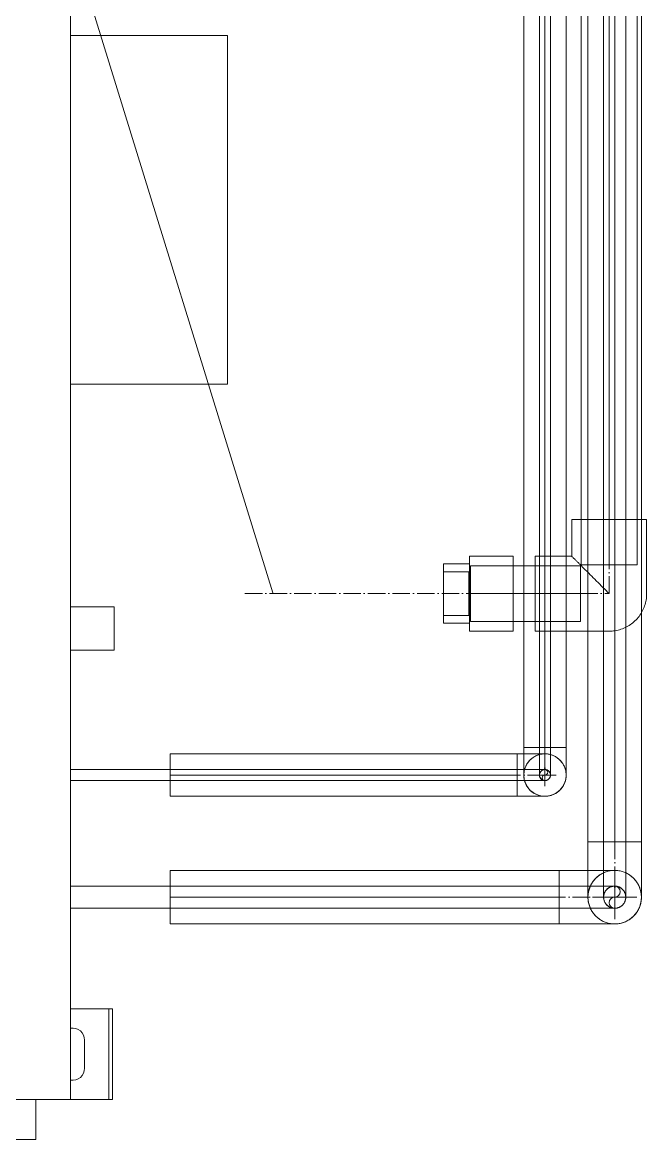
# Model space of a CAD drawing. Header units: millimetres. Extents: x -88595 to 880822, y -1054509 to -148035.
# Drawn here: x 399111 to 399469, y -280634 to -279993 of the extents above; entities that cross this region are included whole.
import ezdxf

# ---------------------------------------------------------------- set-up
doc = ezdxf.new("R2010")
doc.units = ezdxf.units.MM
doc.linetypes.add('$7$ADSK_Осевая', pattern=[14, 10, -2, 0, -2])
doc.linetypes.add('$9$ADSK_Осевая', pattern=[14, 10, -2, 0, -2])
for name, color, linetype, lineweight in [('Аннотация', 7, 'Continuous', 20), ('Изоляция', 7, 'Continuous', 18), ('Оборудование', 7, 'Continuous', 18), ('Трубопровод', 7, 'Continuous', 18), ('Трубопроводы', 7, 'Continuous', 18)]:
    doc.layers.add(name, color=color, linetype=linetype, lineweight=lineweight)

# ---------------------------------------------------------------- blocks, each defined once
blk = doc.blocks.new('$0$ADSK_Канальный блок кондиционера1 - AD162MJERAB-3266614-В_Координация_3 этаж ОВ3')
at = {"layer": 'Оборудование', "color": 150, "true_color": 0x0080ff}
for p, q in [((375, -697), (375, 0)), ((375, 0), (375, -697)), ((465, -87), (375, -87)), ((375, -87), (375, -287)), ((375, -287), (375, -87)), ((375, -87), (465, -87)), ((465, -287), (465, -87)), ((465, -87), (465, -287)), ((375, -287), (465, -287)), ((465, -287), (375, -287)), ((400, -414.5), (375, -414.5)), ((375, -414.5), (375, -439.5)), ((375, -414.5), (375, -439.5)), ((400, -439.5), (400, -414.5)), ((400, -439.5), (400, -414.5)), ((375, -439.5), (400, -439.5)), ((375, -507.83), (375, -514.18)), ((375, -507.83), (375, -514.18)), ((432, -507.83), (375, -507.83)), ((432, -514.18), (432, -507.83)), ((432, -514.18), (432, -507.83)), ((375, -514.18), (432, -514.18)), ((432, -574.65), (375, -574.65)), ((375, -574.65), (375, -587.35)), ((375, -574.65), (375, -587.35)), ((432, -587.35), (432, -574.65)), ((432, -587.35), (432, -574.65)), ((375, -587.35), (432, -587.35)), ((375, -645), (397, -645)), ((396, -645), (375, -645)), ((375, -645), (375, -656.07)), ((375, -656.07), (375, -645)), ((396, -645), (397, -645)), ((399, -645), (397, -645)), ((399, -645), (397, -645)), ((397, -645), (397, -697)), ((399, -697), (399, -645)), ((399, -645), (399, -697)), ((383, -679), (383, -663)), ((383, -663), (383, -679)), ((375, -685.93), (375, -697)), ((375, -697), (375, -685.93)), ((375, -697), (-375, -697)), ((-375, -697), (375, -697)), ((355, -697), (-305, -697)), ((-305, -697), (355, -697)), ((355, -720), (355, -697)), ((355, -697), (355, -720)), ((375, -697), (396, -697)), ((397, -697), (375, -697)), ((397, -697), (396, -697)), ((397, -697), (399, -697)), ((397, -697), (399, -697)), ((355, -720), (-305, -720)), ((-305, -720), (355, -720))]:
    blk.add_line(p, q, dxfattribs=at)
for centre, start, end in [((376, -663), 0, 98.21321), ((376, -663), 0, 98.21321), ((376, -679), 261.78679, 0), ((376, -679), 261.78679, 0)]:
    blk.add_arc(centre, 7, start, end, dxfattribs=at)
blk = doc.blocks.new('$0$ADSK_МедьПайка_Отвод-гнутая труба - Отвод _гнутая труба_-V45-В_Координация_3 этаж ОВ3')
at = {"layer": 'Трубопроводы', "color": 190, "true_color": 0x8000ff}
for p, q in [((-18139.68, -17339.33), (-18139.68, -17342.5)), ((-18139.68, -17342.5), (-18139.68, -17345.68))]:
    blk.add_line(p, q, dxfattribs=at)
at = {"layer": 'Трубопроводы', "color": 190, "true_color": 0x8000ff, "flags": 128}
for points in [[(-18139.68, -17339.33), (-18139.04, -17339.33), (-18138.41, -17339.33), (-18137.78, -17339.33), (-18137.15, -17339.33), (-18136.52, -17339.33), (-18135.9, -17339.33), (-18135.29, -17339.33), (-18134.68, -17339.33), (-18134.08, -17339.33), (-18133.5, -17339.33), (-18132.92, -17339.33), (-18132.35, -17339.33), (-18131.79, -17339.33), (-18131.24, -17339.33), (-18130.71, -17339.33), (-18130.2, -17339.33), (-18129.7, -17339.33), (-18129.21, -17339.33), (-18128.74, -17339.33), (-18128.29, -17339.33), (-18127.86, -17339.33), (-18127.44, -17339.33), (-18127.05, -17339.33), (-18126.67, -17339.33), (-18126.32, -17339.33), (-18125.99, -17339.33), (-18125.68, -17339.33), (-18125.39, -17339.33), (-18125.12, -17339.33), (-18124.88, -17339.33), (-18124.66, -17339.33), (-18124.47, -17339.33), (-18124.3, -17339.33), (-18124.15, -17339.33), (-18124.03, -17339.33), (-18123.94, -17339.33), (-18123.87, -17339.33), (-18123.82, -17339.33), (-18123.8, -17339.33)], [(-18126.98, -17342.5), (-18126.97, -17342.38), (-18126.97, -17342.25), (-18126.95, -17342.12), (-18126.94, -17342), (-18126.91, -17341.87), (-18126.89, -17341.75), (-18126.85, -17341.63), (-18126.82, -17341.51), (-18126.77, -17341.39), (-18126.73, -17341.27), (-18126.67, -17341.15), (-18126.62, -17341.04), (-18126.56, -17340.93), (-18126.49, -17340.82), (-18126.42, -17340.71), (-18126.35, -17340.61), (-18126.27, -17340.51), (-18126.19, -17340.41), (-18126.1, -17340.32), (-18126.01, -17340.23), (-18125.92, -17340.14), (-18125.83, -17340.06), (-18125.73, -17339.98), (-18125.62, -17339.9), (-18125.52, -17339.83), (-18125.41, -17339.77), (-18125.3, -17339.7), (-18125.19, -17339.65), (-18125.07, -17339.59), (-18124.95, -17339.55), (-18124.83, -17339.5), (-18124.71, -17339.46), (-18124.59, -17339.43), (-18124.47, -17339.4), (-18124.34, -17339.38), (-18124.22, -17339.36), (-18124.09, -17339.34), (-18123.96, -17339.33), (-18123.84, -17339.33), (-18123.8, -17339.33)], [(-18123.8, -17345.68), (-18123.93, -17345.68), (-18124.06, -17345.67), (-18124.18, -17345.66), (-18124.31, -17345.64), (-18124.43, -17345.62), (-18124.56, -17345.59), (-18124.68, -17345.56), (-18124.8, -17345.52), (-18124.92, -17345.48), (-18125.04, -17345.43), (-18125.15, -17345.38), (-18125.27, -17345.32), (-18125.38, -17345.26), (-18125.49, -17345.19), (-18125.59, -17345.12), (-18125.7, -17345.05), (-18125.8, -17344.97), (-18125.9, -17344.89), (-18125.99, -17344.81), (-18126.08, -17344.72), (-18126.17, -17344.62), (-18126.25, -17344.53), (-18126.33, -17344.43), (-18126.4, -17344.33), (-18126.47, -17344.22), (-18126.54, -17344.11), (-18126.6, -17344), (-18126.66, -17343.89), (-18126.71, -17343.77), (-18126.76, -17343.65), (-18126.81, -17343.54), (-18126.84, -17343.41), (-18126.88, -17343.29), (-18126.91, -17343.17), (-18126.93, -17343.04), (-18126.95, -17342.92), (-18126.96, -17342.79), (-18126.97, -17342.67), (-18126.98, -17342.54), (-18126.98, -17342.5)], [(-18123.8, -17339.33), (-18123.68, -17339.33), (-18123.55, -17339.34), (-18123.42, -17339.35), (-18123.3, -17339.37), (-18123.17, -17339.39), (-18123.05, -17339.42), (-18122.92, -17339.45), (-18122.8, -17339.49), (-18122.68, -17339.53), (-18122.57, -17339.58), (-18122.45, -17339.63), (-18122.34, -17339.69), (-18122.22, -17339.75), (-18122.12, -17339.81), (-18122.01, -17339.88), (-18121.91, -17339.96), (-18121.81, -17340.04), (-18121.71, -17340.12), (-18121.61, -17340.2), (-18121.52, -17340.29), (-18121.44, -17340.39), (-18121.36, -17340.48), (-18121.28, -17340.58), (-18121.2, -17340.68), (-18121.13, -17340.79), (-18121.06, -17340.9), (-18121, -17341.01), (-18120.94, -17341.12), (-18120.89, -17341.24), (-18120.84, -17341.35), (-18120.8, -17341.47), (-18120.76, -17341.59), (-18120.73, -17341.72), (-18120.7, -17341.84), (-18120.67, -17341.96), (-18120.65, -17342.09), (-18120.64, -17342.22), (-18120.63, -17342.34), (-18120.63, -17342.47), (-18120.63, -17342.5)], [(-18120.63, -17342.5), (-18120.63, -17342.63), (-18120.64, -17342.76), (-18120.65, -17342.88), (-18120.67, -17343.01), (-18120.69, -17343.14), (-18120.72, -17343.26), (-18120.75, -17343.38), (-18120.79, -17343.5), (-18120.83, -17343.62), (-18120.88, -17343.74), (-18120.93, -17343.86), (-18120.99, -17343.97), (-18121.05, -17344.08), (-18121.11, -17344.19), (-18121.18, -17344.3), (-18121.26, -17344.4), (-18121.33, -17344.5), (-18121.42, -17344.6), (-18121.5, -17344.69), (-18121.59, -17344.78), (-18121.68, -17344.87), (-18121.78, -17344.95), (-18121.88, -17345.03), (-18121.98, -17345.11), (-18122.09, -17345.18), (-18122.19, -17345.24), (-18122.31, -17345.3), (-18122.42, -17345.36), (-18122.53, -17345.42), (-18122.65, -17345.46), (-18122.77, -17345.51), (-18122.89, -17345.55), (-18123.01, -17345.58), (-18123.14, -17345.61), (-18123.26, -17345.63), (-18123.39, -17345.65), (-18123.51, -17345.67), (-18123.64, -17345.68), (-18123.77, -17345.68), (-18123.8, -17345.68)], [(-18123.8, -17345.68), (-18123.81, -17345.68), (-18123.85, -17345.68), (-18123.92, -17345.68), (-18124, -17345.68), (-18124.12, -17345.68), (-18124.26, -17345.68), (-18124.42, -17345.68), (-18124.61, -17345.68), (-18124.82, -17345.68), (-18125.06, -17345.68), (-18125.31, -17345.68), (-18125.6, -17345.68), (-18125.9, -17345.68), (-18126.23, -17345.68), (-18126.57, -17345.68), (-18126.94, -17345.68), (-18127.33, -17345.68), (-18127.74, -17345.68), (-18128.17, -17345.68), (-18128.62, -17345.68), (-18129.08, -17345.68), (-18129.56, -17345.68), (-18130.06, -17345.68), (-18130.57, -17345.68), (-18131.1, -17345.68), (-18131.64, -17345.68), (-18132.19, -17345.68), (-18132.76, -17345.68), (-18133.34, -17345.68), (-18133.92, -17345.68), (-18134.52, -17345.68), (-18135.13, -17345.68), (-18135.74, -17345.68), (-18136.36, -17345.68), (-18136.98, -17345.68), (-18137.61, -17345.68), (-18138.24, -17345.68), (-18138.87, -17345.68), (-18139.51, -17345.68), (-18139.68, -17345.68)]]:
    blk.add_lwpolyline(points, dxfattribs=at)
at = {"layer": 'Трубопроводы', "color": 190, "true_color": 0x8000ff}
for radius, start, end in [(3.18, 0, 180), (3.17, 180, 0)]:
    blk.add_arc((-18123.8, -17342.5), radius, start, end, dxfattribs=at)
blk = doc.blocks.new('$0$ADSK_МедьПайка_Отвод-гнутая труба - Отвод _гнутая труба_-V46-В_Координация_3 этаж ОВ3')
at = {"layer": 'Трубопроводы', "color": 134, "true_color": 0x00a6a6}
for p, q in [((-18115.55, -17406.15), (-18115.55, -17412.5)), ((-18115.55, -17412.5), (-18115.55, -17418.85))]:
    blk.add_line(p, q, dxfattribs=at)
at = {"layer": 'Трубопроводы', "color": 134, "true_color": 0x00a6a6, "flags": 128}
for points in [[(-18115.55, -17406.15), (-18114.28, -17406.15), (-18113.01, -17406.15), (-18111.75, -17406.15), (-18110.49, -17406.15), (-18109.24, -17406.15), (-18108.01, -17406.15), (-18106.78, -17406.15), (-18105.56, -17406.15), (-18104.37, -17406.15), (-18103.19, -17406.15), (-18102.03, -17406.15), (-18100.89, -17406.15), (-18099.78, -17406.15), (-18098.69, -17406.15), (-18097.62, -17406.15), (-18096.59, -17406.15), (-18095.59, -17406.15), (-18094.62, -17406.15), (-18093.68, -17406.15), (-18092.78, -17406.15), (-18091.91, -17406.15), (-18091.08, -17406.15), (-18090.29, -17406.15), (-18089.54, -17406.15), (-18088.84, -17406.15), (-18088.17, -17406.15), (-18087.55, -17406.15), (-18086.97, -17406.15), (-18086.44, -17406.15), (-18085.96, -17406.15), (-18085.52, -17406.15), (-18085.14, -17406.15), (-18084.8, -17406.15), (-18084.5, -17406.15), (-18084.26, -17406.15), (-18084.07, -17406.15), (-18083.93, -17406.15), (-18083.84, -17406.15), (-18083.8, -17406.15)], [(-18090.15, -17412.5), (-18090.15, -17412.25), (-18090.13, -17412), (-18090.11, -17411.74), (-18090.07, -17411.49), (-18090.03, -17411.24), (-18089.97, -17410.99), (-18089.9, -17410.75), (-18089.83, -17410.51), (-18089.75, -17410.27), (-18089.65, -17410.03), (-18089.55, -17409.8), (-18089.43, -17409.57), (-18089.31, -17409.35), (-18089.18, -17409.13), (-18089.04, -17408.92), (-18088.9, -17408.71), (-18088.74, -17408.51), (-18088.58, -17408.32), (-18088.4, -17408.13), (-18088.23, -17407.95), (-18088.04, -17407.78), (-18087.85, -17407.61), (-18087.65, -17407.45), (-18087.44, -17407.3), (-18087.23, -17407.16), (-18087.02, -17407.03), (-18086.8, -17406.9), (-18086.57, -17406.79), (-18086.34, -17406.68), (-18086.1, -17406.59), (-18085.86, -17406.5), (-18085.62, -17406.42), (-18085.38, -17406.35), (-18085.13, -17406.29), (-18084.88, -17406.25), (-18084.63, -17406.21), (-18084.38, -17406.18), (-18084.12, -17406.16), (-18083.87, -17406.15), (-18083.8, -17406.15)], [(-18083.8, -17406.15), (-18083.55, -17406.16), (-18083.29, -17406.17), (-18083.04, -17406.2), (-18082.79, -17406.24), (-18082.54, -17406.28), (-18082.29, -17406.34), (-18082.05, -17406.4), (-18081.8, -17406.48), (-18081.57, -17406.56), (-18081.33, -17406.66), (-18081.1, -17406.76), (-18080.87, -17406.87), (-18080.65, -17406.99), (-18080.43, -17407.12), (-18080.22, -17407.26), (-18080.01, -17407.41), (-18079.81, -17407.57), (-18079.62, -17407.73), (-18079.43, -17407.9), (-18079.25, -17408.08), (-18079.07, -17408.27), (-18078.91, -17408.46), (-18078.75, -17408.66), (-18078.6, -17408.86), (-18078.46, -17409.07), (-18078.33, -17409.29), (-18078.2, -17409.51), (-18078.09, -17409.74), (-18077.98, -17409.97), (-18077.88, -17410.2), (-18077.8, -17410.44), (-18077.72, -17410.68), (-18077.65, -17410.93), (-18077.59, -17411.18), (-18077.54, -17411.42), (-18077.51, -17411.68), (-18077.48, -17411.93), (-18077.46, -17412.18), (-18077.45, -17412.44), (-18077.45, -17412.5)], [(-18083.8, -17418.85), (-18084.06, -17418.85), (-18084.31, -17418.83), (-18084.56, -17418.81), (-18084.81, -17418.77), (-18085.06, -17418.73), (-18085.31, -17418.67), (-18085.56, -17418.61), (-18085.8, -17418.53), (-18086.04, -17418.45), (-18086.27, -17418.35), (-18086.51, -17418.25), (-18086.73, -17418.14), (-18086.96, -17418.01), (-18087.18, -17417.88), (-18087.39, -17417.75), (-18087.59, -17417.6), (-18087.79, -17417.44), (-18087.99, -17417.28), (-18088.18, -17417.11), (-18088.36, -17416.93), (-18088.53, -17416.74), (-18088.7, -17416.55), (-18088.85, -17416.35), (-18089, -17416.15), (-18089.15, -17415.94), (-18089.28, -17415.72), (-18089.4, -17415.5), (-18089.52, -17415.27), (-18089.62, -17415.04), (-18089.72, -17414.81), (-18089.81, -17414.57), (-18089.89, -17414.32), (-18089.95, -17414.08), (-18090.01, -17413.83), (-18090.06, -17413.58), (-18090.1, -17413.33), (-18090.13, -17413.08), (-18090.14, -17412.83), (-18090.15, -17412.57), (-18090.15, -17412.5)], [(-18077.45, -17412.5), (-18077.46, -17412.76), (-18077.47, -17413.01), (-18077.5, -17413.26), (-18077.53, -17413.52), (-18077.58, -17413.77), (-18077.63, -17414.01), (-18077.7, -17414.26), (-18077.77, -17414.5), (-18077.86, -17414.74), (-18077.95, -17414.98), (-18078.06, -17415.21), (-18078.17, -17415.44), (-18078.29, -17415.66), (-18078.42, -17415.88), (-18078.56, -17416.09), (-18078.71, -17416.3), (-18078.86, -17416.5), (-18079.03, -17416.69), (-18079.2, -17416.88), (-18079.38, -17417.06), (-18079.56, -17417.23), (-18079.76, -17417.4), (-18079.96, -17417.56), (-18080.16, -17417.71), (-18080.37, -17417.85), (-18080.59, -17417.98), (-18080.81, -17418.1), (-18081.04, -17418.22), (-18081.27, -17418.33), (-18081.5, -17418.42), (-18081.74, -17418.51), (-18081.98, -17418.59), (-18082.23, -17418.66), (-18082.47, -17418.71), (-18082.72, -17418.76), (-18082.97, -17418.8), (-18083.23, -17418.83), (-18083.48, -17418.85), (-18083.73, -17418.85), (-18083.8, -17418.85)], [(-18083.8, -17418.85), (-18083.83, -17418.85), (-18083.9, -17418.85), (-18084.03, -17418.85), (-18084.21, -17418.85), (-18084.44, -17418.85), (-18084.71, -17418.85), (-18085.04, -17418.85), (-18085.41, -17418.85), (-18085.84, -17418.85), (-18086.31, -17418.85), (-18086.83, -17418.85), (-18087.39, -17418.85), (-18088, -17418.85), (-18088.65, -17418.85), (-18089.35, -17418.85), (-18090.09, -17418.85), (-18090.86, -17418.85), (-18091.68, -17418.85), (-18092.54, -17418.85), (-18093.43, -17418.85), (-18094.36, -17418.85), (-18095.32, -17418.85), (-18096.32, -17418.85), (-18097.34, -17418.85), (-18098.4, -17418.85), (-18099.48, -17418.85), (-18100.59, -17418.85), (-18101.72, -17418.85), (-18102.87, -17418.85), (-18104.05, -17418.85), (-18105.24, -17418.85), (-18106.45, -17418.85), (-18107.67, -17418.85), (-18108.91, -17418.85), (-18110.16, -17418.85), (-18111.41, -17418.85), (-18112.67, -17418.85), (-18113.94, -17418.85), (-18115.21, -17418.85), (-18115.55, -17418.85)]]:
    blk.add_lwpolyline(points, dxfattribs=at)
at = {"layer": 'Трубопроводы', "color": 134, "true_color": 0x00a6a6}
for start, end in [(0, 180), (180, 0)]:
    blk.add_arc((-18083.8, -17412.5), 6.35, start, end, dxfattribs=at)
blk = doc.blocks.new('$0$ADSK_МедьПайка_Отвод-гнутая труба - Отвод _гнутая труба_-V43-В_Координация_3 этаж ОВ3')
at = {"layer": 'Трубопроводы', "color": 190, "true_color": 0x8000ff}
for p, q in [((-21523.8, -17326.63), (-21526.98, -17326.63)), ((-21520.63, -17326.63), (-21523.8, -17326.63))]:
    blk.add_line(p, q, dxfattribs=at)
at = {"layer": 'Трубопроводы', "color": 190, "true_color": 0x8000ff, "flags": 128}
for points in [[(-21526.98, -17326.63), (-21526.98, -17327.26), (-21526.98, -17327.9), (-21526.98, -17328.53), (-21526.98, -17329.16), (-21526.98, -17329.78), (-21526.98, -17330.4), (-21526.98, -17331.02), (-21526.98, -17331.62), (-21526.98, -17332.22), (-21526.98, -17332.81), (-21526.98, -17333.39), (-21526.98, -17333.96), (-21526.98, -17334.52), (-21526.98, -17335.06), (-21526.98, -17335.59), (-21526.98, -17336.11), (-21526.98, -17336.61), (-21526.98, -17337.1), (-21526.98, -17337.57), (-21526.98, -17338.02), (-21526.98, -17338.45), (-21526.98, -17338.86), (-21526.98, -17339.26), (-21526.98, -17339.63), (-21526.98, -17339.99), (-21526.98, -17340.32), (-21526.98, -17340.63), (-21526.98, -17340.92), (-21526.98, -17341.18), (-21526.98, -17341.43), (-21526.98, -17341.64), (-21526.98, -17341.84), (-21526.98, -17342.01), (-21526.98, -17342.15), (-21526.98, -17342.27), (-21526.98, -17342.37), (-21526.98, -17342.44), (-21526.98, -17342.48), (-21526.98, -17342.5)], [(-21520.63, -17342.5), (-21520.63, -17342.49), (-21520.63, -17342.45), (-21520.63, -17342.39), (-21520.63, -17342.3), (-21520.63, -17342.19), (-21520.63, -17342.05), (-21520.63, -17341.89), (-21520.63, -17341.7), (-21520.63, -17341.49), (-21520.63, -17341.25), (-21520.63, -17340.99), (-21520.63, -17340.71), (-21520.63, -17340.41), (-21520.63, -17340.08), (-21520.63, -17339.73), (-21520.63, -17339.36), (-21520.63, -17338.97), (-21520.63, -17338.56), (-21520.63, -17338.14), (-21520.63, -17337.69), (-21520.63, -17337.23), (-21520.63, -17336.74), (-21520.63, -17336.25), (-21520.63, -17335.73), (-21520.63, -17335.21), (-21520.63, -17334.67), (-21520.63, -17334.11), (-21520.63, -17333.55), (-21520.63, -17332.97), (-21520.63, -17332.38), (-21520.63, -17331.79), (-21520.63, -17331.18), (-21520.63, -17330.57), (-21520.63, -17329.95), (-21520.63, -17329.33), (-21520.63, -17328.7), (-21520.63, -17328.07), (-21520.63, -17327.44), (-21520.63, -17326.8), (-21520.63, -17326.63)]]:
    blk.add_lwpolyline(points, dxfattribs=at)
at = {"layer": 'Трубопроводы', "color": 190, "true_color": 0x8000ff}
for radius, start, end in [(3.17, 90, 270), (3.18, 270, 90)]:
    blk.add_arc((-21523.8, -17342.5), radius, start, end, dxfattribs=at)
blk = doc.blocks.new('$0$ADSK_МедьПайка_Отвод-гнутая труба - Отвод _гнутая труба_-V42-В_Координация_3 этаж ОВ3')
at = {"layer": 'Трубопроводы', "color": 134, "true_color": 0x00a6a6}
for p, q in [((-21483.8, -17380.75), (-21490.15, -17380.75)), ((-21477.45, -17380.75), (-21483.8, -17380.75))]:
    blk.add_line(p, q, dxfattribs=at)
at = {"layer": 'Трубопроводы', "color": 134, "true_color": 0x00a6a6, "flags": 128}
for points in [[(-21490.15, -17380.75), (-21490.15, -17382.02), (-21490.15, -17383.29), (-21490.15, -17384.56), (-21490.15, -17385.81), (-21490.15, -17387.06), (-21490.15, -17388.3), (-21490.15, -17389.53), (-21490.15, -17390.74), (-21490.15, -17391.94), (-21490.15, -17393.12), (-21490.15, -17394.28), (-21490.15, -17395.42), (-21490.15, -17396.53), (-21490.15, -17397.62), (-21490.15, -17398.68), (-21490.15, -17399.72), (-21490.15, -17400.72), (-21490.15, -17401.69), (-21490.15, -17402.63), (-21490.15, -17403.53), (-21490.15, -17404.4), (-21490.15, -17405.23), (-21490.15, -17406.01), (-21490.15, -17406.76), (-21490.15, -17407.47), (-21490.15, -17408.14), (-21490.15, -17408.76), (-21490.15, -17409.33), (-21490.15, -17409.86), (-21490.15, -17410.35), (-21490.15, -17410.78), (-21490.15, -17411.17), (-21490.15, -17411.51), (-21490.15, -17411.8), (-21490.15, -17412.04), (-21490.15, -17412.23), (-21490.15, -17412.37), (-21490.15, -17412.46), (-21490.15, -17412.5)], [(-21477.45, -17412.5), (-21477.45, -17412.48), (-21477.45, -17412.4), (-21477.45, -17412.28), (-21477.45, -17412.1), (-21477.45, -17411.87), (-21477.45, -17411.59), (-21477.45, -17411.27), (-21477.45, -17410.89), (-21477.45, -17410.47), (-21477.45, -17410), (-21477.45, -17409.48), (-21477.45, -17408.92), (-21477.45, -17408.31), (-21477.45, -17407.65), (-21477.45, -17406.96), (-21477.45, -17406.22), (-21477.45, -17405.44), (-21477.45, -17404.62), (-21477.45, -17403.77), (-21477.45, -17402.87), (-21477.45, -17401.95), (-21477.45, -17400.98), (-21477.45, -17399.99), (-21477.45, -17398.96), (-21477.45, -17397.91), (-21477.45, -17396.83), (-21477.45, -17395.72), (-21477.45, -17394.59), (-21477.45, -17393.43), (-21477.45, -17392.26), (-21477.45, -17391.07), (-21477.45, -17389.86), (-21477.45, -17388.63), (-21477.45, -17387.4), (-21477.45, -17386.15), (-21477.45, -17384.9), (-21477.45, -17383.63), (-21477.45, -17382.37), (-21477.45, -17381.1), (-21477.45, -17380.75)]]:
    blk.add_lwpolyline(points, dxfattribs=at)
at = {"layer": 'Трубопроводы', "color": 134, "true_color": 0x00a6a6}
for start, end in [(90, 270), (270, 90)]:
    blk.add_arc((-21483.8, -17412.5), 6.35, start, end, dxfattribs=at)
blk = doc.blocks.new('$0$ADSK_Полипропилен_Отвод - Универсальный-3258870-В_Координация_3 этаж ОВ3')
at = {"layer": 'Трубопроводы', "color": 24, "true_color": 0xa52900}
for p, q in [((-21.5, 42.5), (-21.5, 21.5)), ((21.5, 42.5), (-21.5, 42.5)), ((21.5, 42.5), (-21.5, 42.5)), ((-16, 42.5), (-16, 16.5)), ((-16, 42.5), (0, 42.5)), ((0, 42.5), (16, 42.5)), ((16, 16.5), (16, 42.5)), ((21.5, 0), (21.5, 42.5)), ((-21.5, 21.5), (-42.5, 21.5)), ((-42.5, 21.5), (-42.5, -21.5)), ((-42.5, 21.5), (-42.5, -21.5)), ((-16.5, 16), (-42.5, 16)), ((-42.5, 0), (-42.5, 16)), ((-16.5, 16), (-16.5, 0)), ((0, 16.5), (-16, 16.5)), ((16, 16.5), (0, 16.5)), ((-16.5, 0), (-16.5, -16)), ((-42.5, -16), (-42.5, 0)), ((-42.5, -16), (-16.5, -16)), ((-42.5, -21.5), (0, -21.5))]:
    blk.add_line(p, q, dxfattribs=at)
at = {"layer": 'Трубопроводы', "color": 24, "true_color": 0xa52900, "flags": 128}
blk.add_lwpolyline([(0, -21.5), (0.86, -21.48), (1.72, -21.43), (2.57, -21.35), (3.43, -21.23), (4.27, -21.07), (5.11, -20.88), (5.94, -20.66), (6.76, -20.41), (7.57, -20.12), (8.37, -19.8), (9.16, -19.45), (9.93, -19.07), (10.68, -18.66), (11.42, -18.22), (12.14, -17.74), (12.84, -17.25), (13.52, -16.72), (14.18, -16.16), (14.81, -15.58), (15.42, -14.98), (16.01, -14.35), (16.57, -13.7), (17.11, -13.03), (17.61, -12.33), (18.09, -11.62), (18.54, -10.88), (18.96, -10.13), (19.35, -9.37), (19.71, -8.59), (20.04, -7.79), (20.33, -6.98), (20.6, -6.16), (20.83, -5.34), (21.02, -4.5), (21.19, -3.65), (21.32, -2.8), (21.41, -1.95), (21.47, -1.09), (21.5, -0.23), (21.5, 0)], dxfattribs=at)
at = {"layer": 'Трубопроводы', "color": 24, "true_color": 0xa52900}
for points, knots in [([(0, 0), (-1.21, 1.2), (-3.62, 3.62), (-6.6, 6.6), (-8.93, 8.92), (-10.63, 10.63), (-12.01, 12.02), (-13.09, 13.09), (-13.88, 13.88), (-14.65, 14.65), (-15.4, 15.4), (-16.12, 16.12), (-16.81, 16.81), (-17.47, 17.48), (-18.11, 18.11), (-18.7, 18.7), (-19.24, 19.24), (-19.74, 19.74), (-20.34, 20.34), (-20.95, 20.94), (-21.37, 21.39), (-21.49, 21.5), (-21.5, 21.5)], [0, 0, 0, 0, 0.125, 0.25, 0.3125, 0.375, 0.4375, 0.46875, 0.5, 0.53125, 0.5625, 0.59375, 0.625, 0.65625, 0.6875, 0.71875, 0.75, 0.78125, 0.8125, 0.875, 0.9375, 1, 1, 1, 1]), ([(-21.5, 21.5), (-21.49, 21.5), (-21.37, 21.39), (-20.95, 20.94), (-20.34, 20.34), (-19.74, 19.74), (-19.24, 19.24), (-18.7, 18.7), (-18.11, 18.11), (-17.47, 17.48), (-16.81, 16.81), (-16.12, 16.12), (-15.4, 15.4), (-14.65, 14.65), (-13.88, 13.88), (-13.09, 13.09), (-12.01, 12.02), (-10.63, 10.63), (-8.93, 8.92), (-6.6, 6.6), (-3.62, 3.62), (-1.21, 1.2), (0, 0)], [0, 0, 0, 0, 0.0625, 0.125, 0.1875, 0.21875, 0.25, 0.28125, 0.3125, 0.34375, 0.375, 0.40625, 0.4375, 0.46875, 0.5, 0.53125, 0.5625, 0.625, 0.6875, 0.75, 0.875, 1, 1, 1, 1])]:
    blk.add_open_spline(points, degree=3, knots=knots, dxfattribs=at)

msp = doc.modelspace()

# ---------------------------------------------------------------- linework, layer by layer
at = {"layer": 'Аннотация'}
msp.add_line((399254.3, -280320.31), (398790.53, -278817.19), dxfattribs=at)
at = {"layer": 'Изоляция', "color": 190, "true_color": 0x8000ff}
for p, q in [((399398.25, -279610.9), (399398.25, -280408.83)), ((399422.6, -280408.83), (399422.6, -279612.49)), ((399398.25, -280408.83), (399422.6, -280408.83)), ((399394.55, -280412.53), (399195.43, -280412.53)), ((399195.43, -280412.53), (399195.43, -280436.88)), ((399394.55, -280436.88), (399394.55, -280412.53)), ((399195.43, -280436.88), (399394.55, -280436.88))]:
    msp.add_line(p, q, dxfattribs=at)
at = {"layer": 'Изоляция', "color": 134, "true_color": 0x00a6a6}
for p, q in [((399435.08, -279695.33), (399435.08, -280462.95)), ((399465.78, -280462.95), (399465.78, -279696.92)), ((399435.08, -280462.95), (399465.78, -280462.95)), ((399418.68, -280479.35), (399195.43, -280479.35)), ((399195.43, -280479.35), (399195.43, -280510.05)), ((399418.68, -280510.05), (399418.68, -280479.35)), ((399195.43, -280510.05), (399418.68, -280510.05))]:
    msp.add_line(p, q, dxfattribs=at)
at = {"layer": 'Изоляция', "color": 190, "true_color": 0x8000ff, "flags": 128}
for points in [[(399398.25, -280408.83), (399398.25, -280409.46), (399398.25, -280410.1), (399398.25, -280410.73), (399398.25, -280411.36), (399398.25, -280411.98), (399398.25, -280412.6), (399398.25, -280413.22), (399398.25, -280413.82), (399398.25, -280414.42), (399398.25, -280415.01), (399398.25, -280415.59), (399398.25, -280416.16), (399398.25, -280416.72), (399398.25, -280417.26), (399398.25, -280417.79), (399398.25, -280418.31), (399398.25, -280418.81), (399398.25, -280419.3), (399398.25, -280419.77), (399398.25, -280420.22), (399398.25, -280420.65), (399398.25, -280421.07), (399398.25, -280421.46), (399398.25, -280421.83), (399398.25, -280422.19), (399398.25, -280422.52), (399398.25, -280422.83), (399398.25, -280423.12), (399398.25, -280423.38), (399398.25, -280423.63), (399398.25, -280423.84), (399398.25, -280424.04), (399398.25, -280424.21), (399398.25, -280424.35), (399398.25, -280424.47), (399398.25, -280424.57), (399398.25, -280424.64), (399398.25, -280424.68), (399398.25, -280424.7)], [(399422.6, -280424.7), (399422.6, -280424.69), (399422.6, -280424.65), (399422.6, -280424.59), (399422.6, -280424.5), (399422.6, -280424.39), (399422.6, -280424.25), (399422.6, -280424.09), (399422.6, -280423.9), (399422.6, -280423.69), (399422.6, -280423.45), (399422.6, -280423.19), (399422.6, -280422.91), (399422.6, -280422.61), (399422.6, -280422.28), (399422.6, -280421.93), (399422.6, -280421.56), (399422.6, -280421.17), (399422.6, -280420.76), (399422.6, -280420.34), (399422.6, -280419.89), (399422.6, -280419.43), (399422.6, -280418.94), (399422.6, -280418.45), (399422.6, -280417.93), (399422.6, -280417.41), (399422.6, -280416.87), (399422.6, -280416.31), (399422.6, -280415.75), (399422.6, -280415.17), (399422.6, -280414.58), (399422.6, -280413.99), (399422.6, -280413.38), (399422.6, -280412.77), (399422.6, -280412.15), (399422.6, -280411.53), (399422.6, -280410.9), (399422.6, -280410.27), (399422.6, -280409.64), (399422.6, -280409), (399422.6, -280408.83)], [(399394.55, -280412.53), (399395.19, -280412.53), (399395.82, -280412.53), (399396.45, -280412.53), (399397.08, -280412.53), (399397.71, -280412.53), (399398.33, -280412.53), (399398.94, -280412.53), (399399.55, -280412.53), (399400.14, -280412.53), (399400.73, -280412.53), (399401.31, -280412.53), (399401.88, -280412.53), (399402.44, -280412.53), (399402.98, -280412.53), (399403.52, -280412.53), (399404.03, -280412.53), (399404.53, -280412.53), (399405.02, -280412.53), (399405.49, -280412.53), (399405.94, -280412.53), (399406.37, -280412.53), (399406.79, -280412.53), (399407.18, -280412.53), (399407.56, -280412.53), (399407.91, -280412.53), (399408.24, -280412.53), (399408.55, -280412.53), (399408.84, -280412.53), (399409.11, -280412.53), (399409.35, -280412.53), (399409.57, -280412.53), (399409.76, -280412.53), (399409.93, -280412.53), (399410.08, -280412.53), (399410.2, -280412.53), (399410.29, -280412.53), (399410.36, -280412.53), (399410.41, -280412.53), (399410.43, -280412.53)], [(399398.25, -280424.7), (399398.26, -280424.22), (399398.29, -280423.73), (399398.34, -280423.25), (399398.41, -280422.77), (399398.49, -280422.29), (399398.6, -280421.81), (399398.73, -280421.34), (399398.87, -280420.88), (399399.03, -280420.42), (399399.21, -280419.96), (399399.41, -280419.52), (399399.63, -280419.08), (399399.86, -280418.66), (399400.11, -280418.24), (399400.38, -280417.83), (399400.66, -280417.43), (399400.96, -280417.05), (399401.27, -280416.68), (399401.6, -280416.32), (399401.94, -280415.97), (399402.3, -280415.64), (399402.67, -280415.32), (399403.05, -280415.02), (399403.44, -280414.73), (399403.85, -280414.46), (399404.26, -280414.21), (399404.69, -280413.97), (399405.12, -280413.75), (399405.56, -280413.54), (399406.02, -280413.36), (399406.47, -280413.19), (399406.94, -280413.04), (399407.41, -280412.91), (399407.88, -280412.8), (399408.36, -280412.71), (399408.84, -280412.63), (399409.32, -280412.58), (399409.81, -280412.55), (399410.3, -280412.53), (399410.43, -280412.53)], [(399410.43, -280412.53), (399410.91, -280412.54), (399411.4, -280412.57), (399411.88, -280412.62), (399412.37, -280412.69), (399412.85, -280412.77), (399413.32, -280412.88), (399413.79, -280413), (399414.26, -280413.15), (399414.72, -280413.31), (399415.17, -280413.49), (399415.61, -280413.69), (399416.05, -280413.91), (399416.48, -280414.14), (399416.89, -280414.39), (399417.3, -280414.66), (399417.7, -280414.94), (399418.08, -280415.24), (399418.45, -280415.55), (399418.81, -280415.88), (399419.16, -280416.22), (399419.49, -280416.58), (399419.81, -280416.95), (399420.11, -280417.33), (399420.4, -280417.72), (399420.67, -280418.13), (399420.93, -280418.54), (399421.16, -280418.97), (399421.39, -280419.4), (399421.59, -280419.84), (399421.77, -280420.29), (399421.94, -280420.75), (399422.09, -280421.21), (399422.22, -280421.68), (399422.33, -280422.16), (399422.42, -280422.64), (399422.5, -280423.12), (399422.55, -280423.6), (399422.59, -280424.09), (399422.6, -280424.57), (399422.6, -280424.7)], [(399410.43, -280436.88), (399409.94, -280436.87), (399409.45, -280436.84), (399408.97, -280436.79), (399408.49, -280436.72), (399408.01, -280436.64), (399407.53, -280436.53), (399407.06, -280436.41), (399406.6, -280436.26), (399406.14, -280436.1), (399405.69, -280435.92), (399405.24, -280435.72), (399404.8, -280435.5), (399404.38, -280435.27), (399403.96, -280435.02), (399403.55, -280434.75), (399403.16, -280434.47), (399402.77, -280434.17), (399402.4, -280433.86), (399402.04, -280433.53), (399401.69, -280433.19), (399401.36, -280432.83), (399401.04, -280432.46), (399400.74, -280432.08), (399400.45, -280431.69), (399400.18, -280431.28), (399399.93, -280430.87), (399399.69, -280430.44), (399399.47, -280430.01), (399399.26, -280429.57), (399399.08, -280429.12), (399398.91, -280428.66), (399398.76, -280428.2), (399398.63, -280427.73), (399398.52, -280427.25), (399398.43, -280426.77), (399398.36, -280426.29), (399398.3, -280425.81), (399398.27, -280425.32), (399398.25, -280424.84), (399398.25, -280424.7)], [(399422.6, -280424.7), (399422.59, -280425.19), (399422.56, -280425.68), (399422.51, -280426.16), (399422.45, -280426.64), (399422.36, -280427.12), (399422.25, -280427.6), (399422.13, -280428.07), (399421.98, -280428.53), (399421.82, -280428.99), (399421.64, -280429.45), (399421.44, -280429.89), (399421.23, -280430.33), (399420.99, -280430.75), (399420.74, -280431.17), (399420.48, -280431.58), (399420.19, -280431.98), (399419.89, -280432.36), (399419.58, -280432.73), (399419.25, -280433.09), (399418.91, -280433.44), (399418.55, -280433.77), (399418.18, -280434.09), (399417.8, -280434.39), (399417.41, -280434.68), (399417.01, -280434.95), (399416.59, -280435.2), (399416.17, -280435.44), (399415.73, -280435.66), (399415.29, -280435.87), (399414.84, -280436.05), (399414.38, -280436.22), (399413.92, -280436.37), (399413.45, -280436.5), (399412.97, -280436.61), (399412.5, -280436.7), (399412.01, -280436.78), (399411.53, -280436.83), (399411.05, -280436.86), (399410.56, -280436.88), (399410.43, -280436.88)], [(399410.43, -280436.88), (399410.41, -280436.88), (399410.38, -280436.88), (399410.31, -280436.88), (399410.22, -280436.88), (399410.11, -280436.88), (399409.97, -280436.88), (399409.81, -280436.88), (399409.62, -280436.88), (399409.41, -280436.88), (399409.17, -280436.88), (399408.91, -280436.88), (399408.63, -280436.88), (399408.33, -280436.88), (399408, -280436.88), (399407.65, -280436.88), (399407.29, -280436.88), (399406.9, -280436.88), (399406.49, -280436.88), (399406.06, -280436.88), (399405.61, -280436.88), (399405.15, -280436.88), (399404.67, -280436.88), (399404.17, -280436.88), (399403.66, -280436.88), (399403.13, -280436.88), (399402.59, -280436.88), (399402.03, -280436.88), (399401.47, -280436.88), (399400.89, -280436.88), (399400.3, -280436.88), (399399.71, -280436.88), (399399.1, -280436.88), (399398.49, -280436.88), (399397.87, -280436.88), (399397.25, -280436.88), (399396.62, -280436.88), (399395.99, -280436.88), (399395.36, -280436.88), (399394.72, -280436.88), (399394.55, -280436.88)]]:
    msp.add_lwpolyline(points, dxfattribs=at)
at = {"layer": 'Изоляция', "color": 134, "true_color": 0x00a6a6, "flags": 128}
for points in [[(399435.08, -280462.95), (399435.08, -280464.22), (399435.08, -280465.49), (399435.08, -280466.76), (399435.08, -280468.01), (399435.08, -280469.26), (399435.08, -280470.5), (399435.08, -280471.73), (399435.08, -280472.94), (399435.08, -280474.14), (399435.08, -280475.32), (399435.08, -280476.48), (399435.08, -280477.62), (399435.08, -280478.73), (399435.08, -280479.82), (399435.08, -280480.88), (399435.08, -280481.92), (399435.08, -280482.92), (399435.08, -280483.89), (399435.08, -280484.83), (399435.08, -280485.73), (399435.08, -280486.6), (399435.08, -280487.43), (399435.08, -280488.22), (399435.08, -280488.96), (399435.08, -280489.67), (399435.08, -280490.34), (399435.08, -280490.96), (399435.08, -280491.53), (399435.08, -280492.06), (399435.08, -280492.55), (399435.08, -280492.98), (399435.08, -280493.37), (399435.08, -280493.71), (399435.08, -280494), (399435.08, -280494.24), (399435.08, -280494.43), (399435.08, -280494.57), (399435.08, -280494.66), (399435.08, -280494.7)], [(399465.78, -280494.7), (399465.78, -280494.68), (399465.78, -280494.6), (399465.78, -280494.48), (399465.78, -280494.3), (399465.78, -280494.07), (399465.78, -280493.79), (399465.78, -280493.47), (399465.78, -280493.09), (399465.78, -280492.67), (399465.78, -280492.2), (399465.78, -280491.68), (399465.78, -280491.12), (399465.78, -280490.51), (399465.78, -280489.86), (399465.78, -280489.16), (399465.78, -280488.42), (399465.78, -280487.64), (399465.78, -280486.82), (399465.78, -280485.97), (399465.78, -280485.08), (399465.78, -280484.15), (399465.78, -280483.18), (399465.78, -280482.19), (399465.78, -280481.16), (399465.78, -280480.11), (399465.78, -280479.03), (399465.78, -280477.92), (399465.78, -280476.79), (399465.78, -280475.63), (399465.78, -280474.46), (399465.78, -280473.27), (399465.78, -280472.06), (399465.78, -280470.83), (399465.78, -280469.6), (399465.78, -280468.35), (399465.78, -280467.1), (399465.78, -280465.83), (399465.78, -280464.57), (399465.78, -280463.3), (399465.78, -280462.95)], [(399418.68, -280479.35), (399419.95, -280479.35), (399421.21, -280479.35), (399422.48, -280479.35), (399423.74, -280479.35), (399424.98, -280479.35), (399426.22, -280479.35), (399427.45, -280479.35), (399428.66, -280479.35), (399429.86, -280479.35), (399431.04, -280479.35), (399432.2, -280479.35), (399433.34, -280479.35), (399434.45, -280479.35), (399435.54, -280479.35), (399436.6, -280479.35), (399437.64, -280479.35), (399438.64, -280479.35), (399439.61, -280479.35), (399440.55, -280479.35), (399441.45, -280479.35), (399442.32, -280479.35), (399443.15, -280479.35), (399443.94, -280479.35), (399444.69, -280479.35), (399445.39, -280479.35), (399446.06, -280479.35), (399446.68, -280479.35), (399447.26, -280479.35), (399447.79, -280479.35), (399448.27, -280479.35), (399448.71, -280479.35), (399449.09, -280479.35), (399449.43, -280479.35), (399449.72, -280479.35), (399449.96, -280479.35), (399450.16, -280479.35), (399450.3, -280479.35), (399450.39, -280479.35), (399450.42, -280479.35)], [(399435.08, -280494.7), (399435.09, -280494.09), (399435.13, -280493.48), (399435.19, -280492.87), (399435.27, -280492.26), (399435.38, -280491.66), (399435.52, -280491.06), (399435.67, -280490.46), (399435.86, -280489.88), (399436.06, -280489.3), (399436.29, -280488.73), (399436.54, -280488.17), (399436.81, -280487.62), (399437.11, -280487.08), (399437.42, -280486.55), (399437.76, -280486.04), (399438.11, -280485.54), (399438.49, -280485.05), (399438.89, -280484.58), (399439.3, -280484.13), (399439.73, -280483.69), (399440.18, -280483.27), (399440.65, -280482.87), (399441.13, -280482.49), (399441.62, -280482.13), (399442.13, -280481.79), (399442.66, -280481.47), (399443.19, -280481.17), (399443.74, -280480.89), (399444.3, -280480.63), (399444.86, -280480.4), (399445.44, -280480.19), (399446.03, -280480), (399446.62, -280479.84), (399447.22, -280479.69), (399447.82, -280479.58), (399448.42, -280479.49), (399449.04, -280479.42), (399449.65, -280479.37), (399450.26, -280479.36), (399450.43, -280479.35)], [(399450.43, -280479.35), (399451.04, -280479.37), (399451.65, -280479.4), (399452.26, -280479.47), (399452.87, -280479.55), (399453.48, -280479.66), (399454.08, -280479.79), (399454.67, -280479.95), (399455.26, -280480.13), (399455.83, -280480.34), (399456.4, -280480.57), (399456.96, -280480.82), (399457.52, -280481.09), (399458.05, -280481.38), (399458.58, -280481.7), (399459.09, -280482.04), (399459.59, -280482.39), (399460.08, -280482.77), (399460.55, -280483.16), (399461, -280483.58), (399461.44, -280484.01), (399461.86, -280484.46), (399462.26, -280484.92), (399462.64, -280485.41), (399463, -280485.9), (399463.34, -280486.41), (399463.66, -280486.93), (399463.96, -280487.47), (399464.24, -280488.02), (399464.5, -280488.58), (399464.73, -280489.14), (399464.94, -280489.72), (399465.13, -280490.3), (399465.3, -280490.9), (399465.44, -280491.49), (399465.55, -280492.1), (399465.65, -280492.7), (399465.71, -280493.31), (399465.76, -280493.93), (399465.78, -280494.54), (399465.78, -280494.7)], [(399450.43, -280510.05), (399449.81, -280510.04), (399449.2, -280510.01), (399448.59, -280509.94), (399447.98, -280509.86), (399447.38, -280509.75), (399446.78, -280509.62), (399446.18, -280509.46), (399445.6, -280509.28), (399445.02, -280509.07), (399444.45, -280508.84), (399443.89, -280508.59), (399443.34, -280508.32), (399442.8, -280508.03), (399442.27, -280507.71), (399441.76, -280507.37), (399441.26, -280507.02), (399440.77, -280506.64), (399440.31, -280506.25), (399439.85, -280505.83), (399439.42, -280505.4), (399439, -280504.95), (399438.6, -280504.49), (399438.21, -280504), (399437.85, -280503.51), (399437.51, -280503), (399437.19, -280502.48), (399436.89, -280501.94), (399436.61, -280501.39), (399436.35, -280500.83), (399436.12, -280500.27), (399435.91, -280499.69), (399435.72, -280499.11), (399435.56, -280498.51), (399435.42, -280497.92), (399435.3, -280497.31), (399435.21, -280496.71), (399435.14, -280496.1), (399435.1, -280495.48), (399435.08, -280494.87), (399435.08, -280494.7)], [(399465.78, -280494.7), (399465.76, -280495.32), (399465.73, -280495.93), (399465.67, -280496.54), (399465.58, -280497.15), (399465.47, -280497.75), (399465.34, -280498.35), (399465.18, -280498.95), (399465, -280499.53), (399464.79, -280500.11), (399464.57, -280500.68), (399464.31, -280501.24), (399464.04, -280501.79), (399463.75, -280502.33), (399463.43, -280502.86), (399463.1, -280503.37), (399462.74, -280503.87), (399462.36, -280504.36), (399461.97, -280504.83), (399461.55, -280505.28), (399461.12, -280505.72), (399460.67, -280506.14), (399460.21, -280506.54), (399459.73, -280506.92), (399459.23, -280507.28), (399458.72, -280507.62), (399458.2, -280507.94), (399457.66, -280508.24), (399457.11, -280508.52), (399456.56, -280508.78), (399455.99, -280509.01), (399455.41, -280509.22), (399454.83, -280509.41), (399454.24, -280509.57), (399453.64, -280509.72), (399453.04, -280509.83), (399452.43, -280509.92), (399451.82, -280509.99), (399451.21, -280510.04), (399450.59, -280510.05), (399450.43, -280510.05)], [(399450.43, -280510.05), (399450.4, -280510.05), (399450.33, -280510.05), (399450.2, -280510.05), (399450.02, -280510.05), (399449.79, -280510.05), (399449.52, -280510.05), (399449.19, -280510.05), (399448.82, -280510.05), (399448.39, -280510.05), (399447.92, -280510.05), (399447.4, -280510.05), (399446.84, -280510.05), (399446.23, -280510.05), (399445.58, -280510.05), (399444.88, -280510.05), (399444.14, -280510.05), (399443.36, -280510.05), (399442.55, -280510.05), (399441.69, -280510.05), (399440.8, -280510.05), (399439.87, -280510.05), (399438.91, -280510.05), (399437.91, -280510.05), (399436.89, -280510.05), (399435.83, -280510.05), (399434.75, -280510.05), (399433.64, -280510.05), (399432.51, -280510.05), (399431.36, -280510.05), (399430.18, -280510.05), (399428.99, -280510.05), (399427.78, -280510.05), (399426.56, -280510.05), (399425.32, -280510.05), (399424.07, -280510.05), (399422.82, -280510.05), (399421.56, -280510.05), (399420.29, -280510.05), (399419.02, -280510.05), (399418.68, -280510.05)]]:
    msp.add_lwpolyline(points, dxfattribs=at)
at = {"layer": 'Изоляция', "color": 190, "true_color": 0x8000ff}
for start, end in [(90, 180), (90, 180), (90, 180), (90, 180), (0, 90), (0, 90), (0, 90), (0, 90), (180, 270), (180, 270), (180, 270), (180, 270), (270, 0), (270, 0), (270, 0), (270, 0)]:
    msp.add_arc((399410.43, -280424.7), 12.17, start, end, dxfattribs=at)
at = {"layer": 'Изоляция', "color": 134, "true_color": 0x00a6a6}
for start, end in [(90, 180), (90, 180), (90, 180), (90, 180), (0, 90), (0, 90), (0, 90), (0, 90), (180, 270), (180, 270), (180, 270), (180, 270), (270, 0), (270, 0), (270, 0), (270, 0)]:
    msp.add_arc((399450.43, -280494.7), 15.35, start, end, dxfattribs=at)
at = {"layer": 'Трубопровод', "color": 190, "linetype": 'Continuous', "true_color": 0x8000ff}
for p, q in [((399407.25, -279608.73), (399407.25, -280408.83)), ((399413.6, -280408.83), (399413.6, -279608.73)), ((399394.55, -280421.53), (399195.43, -280421.53)), ((399195.43, -280427.88), (399394.55, -280427.88))]:
    msp.add_line(p, q, dxfattribs=at)
at = {"layer": 'Трубопровод', "color": 190, "true_color": 0x8000ff}
for p, q in [((399410.43, -280408.83), (399410.43, -279608.73)), ((399410.43, -280408.83), (399410.43, -279608.73)), ((399410.43, -280431.05), (399410.43, -280418.35)), ((399394.55, -280424.7), (399195.43, -280424.7)), ((399394.55, -280424.7), (399195.43, -280424.7)), ((399404.08, -280424.7), (399416.78, -280424.7))]:
    msp.add_line(p, q, dxfattribs=at)
at = {"layer": 'Трубопровод', "color": 134, "linetype": 'Continuous', "true_color": 0x00a6a6}
for p, q in [((399444.08, -279689.98), (399444.08, -280462.95)), ((399456.78, -280462.95), (399456.78, -279689.98)), ((399418.68, -280488.35), (399195.43, -280488.35)), ((399195.43, -280501.05), (399418.68, -280501.05))]:
    msp.add_line(p, q, dxfattribs=at)
at = {"layer": 'Трубопровод', "color": 134, "true_color": 0x00a6a6}
for p, q in [((399450.43, -280462.95), (399450.43, -279689.98)), ((399450.43, -280462.95), (399450.43, -279689.98)), ((399450.43, -280507.4), (399450.43, -280482)), ((399418.68, -280494.7), (399195.43, -280494.7)), ((399418.68, -280494.7), (399195.43, -280494.7)), ((399437.73, -280494.7), (399463.13, -280494.7))]:
    msp.add_line(p, q, dxfattribs=at)
at = {"layer": 'Трубопровод', "color": 24, "linetype": 'Continuous', "true_color": 0xa52900}
for p, q in [((399431.26, -279797.7), (399431.26, -280304.2)), ((399463.26, -280304.2), (399463.26, -279797.7)), ((399430.76, -280304.7), (399367.76, -280304.7)), ((399367.76, -280304.7), (399367.76, -280336.7)), ((399430.76, -280336.7), (399430.76, -280304.7)), ((399431.26, -280304.2), (399463.26, -280304.2)), ((399367.76, -280336.7), (399430.76, -280336.7))]:
    msp.add_line(p, q, dxfattribs=at)
at = {"layer": 'Трубопровод', "color": 24, "true_color": 0xa52900}
for p, q in [((399447.26, -280304.2), (399447.26, -279797.7)), ((399447.26, -280304.2), (399447.26, -279797.7)), ((399367.76, -280320.7), (399430.76, -280320.7)), ((399367.76, -280320.7), (399430.76, -280320.7))]:
    msp.add_line(p, q, dxfattribs=at)
at = {"layer": 'Трубопровод', "color": 190, "linetype": 'Continuous', "true_color": 0x8000ff}
for centre, radius, start, end in [((399410.43, -280424.7), 3.17, 0, 180), ((399410.43, -280423.12), 1.59, 270, 90), ((399410.43, -280424.7), 3.17, 180, 0), ((399410.43, -280426.29), 1.59, 90, 270)]:
    msp.add_arc(centre, radius, start, end, dxfattribs=at)
at = {"layer": 'Трубопровод', "color": 134, "linetype": 'Continuous', "true_color": 0x00a6a6}
for centre, radius, start, end in [((399450.43, -280494.7), 6.35, 0, 180), ((399450.43, -280491.53), 3.17, 270, 90), ((399450.43, -280494.7), 6.35, 180, 0), ((399450.43, -280497.88), 3.17, 90, 270)]:
    msp.add_arc(centre, radius, start, end, dxfattribs=at)
at = {"layer": 'Трубопроводы', "color": 24, "true_color": 0xa52900}
for p, q in [((399392.26, -280299.2), (399367.26, -280299.2)), ((399367.26, -280299.2), (399367.26, -280342.2)), ((399367.26, -280299.2), (399367.26, -280342.2)), ((399392.26, -280342.2), (399392.26, -280299.2)), ((399392.26, -280342.2), (399392.26, -280299.2)), ((399367.26, -280303.7), (399352.26, -280303.7)), ((399352.26, -280303.7), (399352.26, -280337.7)), ((399352.26, -280303.7), (399352.26, -280337.7)), ((399366.76, -280308.2), (399352.26, -280308.2)), ((399352.26, -280308.2), (399352.26, -280333.2)), ((399352.26, -280308.2), (399352.26, -280333.2)), ((399366.76, -280308.2), (399366.76, -280333.2)), ((399366.76, -280308.2), (399366.76, -280333.2)), ((399367.26, -280337.7), (399367.26, -280303.7)), ((399367.26, -280337.7), (399367.26, -280303.7)), ((399392.26, -280304.7), (399367.76, -280304.7)), ((399367.76, -280336.7), (399367.76, -280304.7)), ((399367.76, -280336.7), (399367.76, -280304.7)), ((399392.26, -280304.7), (399392.26, -280336.7)), ((399392.26, -280304.7), (399392.26, -280336.7)), ((399352.26, -280333.2), (399366.76, -280333.2)), ((399352.26, -280337.7), (399367.26, -280337.7)), ((399367.76, -280336.7), (399392.26, -280336.7)), ((399367.26, -280342.2), (399392.26, -280342.2))]:
    msp.add_line(p, q, dxfattribs=at)
at = {"layer": 'Трубопроводы', "color": 24, "linetype": '$7$ADSK_Осевая', "true_color": 0xa52900}
for p, q in [((399447.26, -280320.7), (399447.26, -280304.2)), ((399430.76, -280320.7), (399447.26, -280320.7))]:
    msp.add_line(p, q, dxfattribs=at)
at = {"layer": 'Трубопроводы', "color": 190, "linetype": '$7$ADSK_Осевая', "true_color": 0x8000ff}
for p, q in [((399410.43, -280408.83), (399410.43, -280424.7)), ((399410.43, -280424.7), (399394.55, -280424.7))]:
    msp.add_line(p, q, dxfattribs=at)
at = {"layer": 'Трубопроводы', "color": 134, "linetype": '$7$ADSK_Осевая', "true_color": 0x00a6a6}
for p, q in [((399450.43, -280462.95), (399450.43, -280494.7)), ((399450.43, -280494.7), (399418.68, -280494.7))]:
    msp.add_line(p, q, dxfattribs=at)
at = {"layer": 'Трубопроводы', "color": 24, "linetype": '$9$ADSK_Осевая', "true_color": 0xa52900}
msp.add_open_spline([(399238.43, -280320.7), (399281.34, -280320.7), (399323.85, -280320.7), (399366.76, -280320.7)], degree=3, dxfattribs=at)

# ---------------------------------------------------------------- block references
at = {"layer": 'Оборудование', "color": 150, "true_color": 0x0080ff}
msp.add_blockref('$0$ADSK_Канальный блок кондиционера1 - AD162MJERAB-3266614-В_Координация_3 этаж ОВ3', (398763.43, -279913.7), dxfattribs=at)
at = {"layer": 'Трубопроводы', "color": 24, "true_color": 0xa52900}
msp.add_blockref('$0$ADSK_Полипропилен_Отвод - Универсальный-3258870-В_Координация_3 этаж ОВ3', (399447.26, -280320.7), dxfattribs=at)
at = {"layer": 'Трубопроводы', "color": 190, "true_color": 0x8000ff}
for name, p in [('$0$ADSK_МедьПайка_Отвод-гнутая труба - Отвод _гнутая труба_-V43-В_Координация_3 этаж ОВ3', (420934.23, -263082.2)), ('$0$ADSK_МедьПайка_Отвод-гнутая труба - Отвод _гнутая труба_-V45-В_Координация_3 этаж ОВ3', (417534.23, -263082.2))]:
    msp.add_blockref(name, p, dxfattribs=at)
at = {"layer": 'Трубопроводы', "color": 134, "true_color": 0x00a6a6}
for name, p in [('$0$ADSK_МедьПайка_Отвод-гнутая труба - Отвод _гнутая труба_-V42-В_Координация_3 этаж ОВ3', (420934.23, -263082.2)), ('$0$ADSK_МедьПайка_Отвод-гнутая труба - Отвод _гнутая труба_-V46-В_Координация_3 этаж ОВ3', (417534.23, -263082.2))]:
    msp.add_blockref(name, p, dxfattribs=at)

doc.saveas('drawing.dxf')
